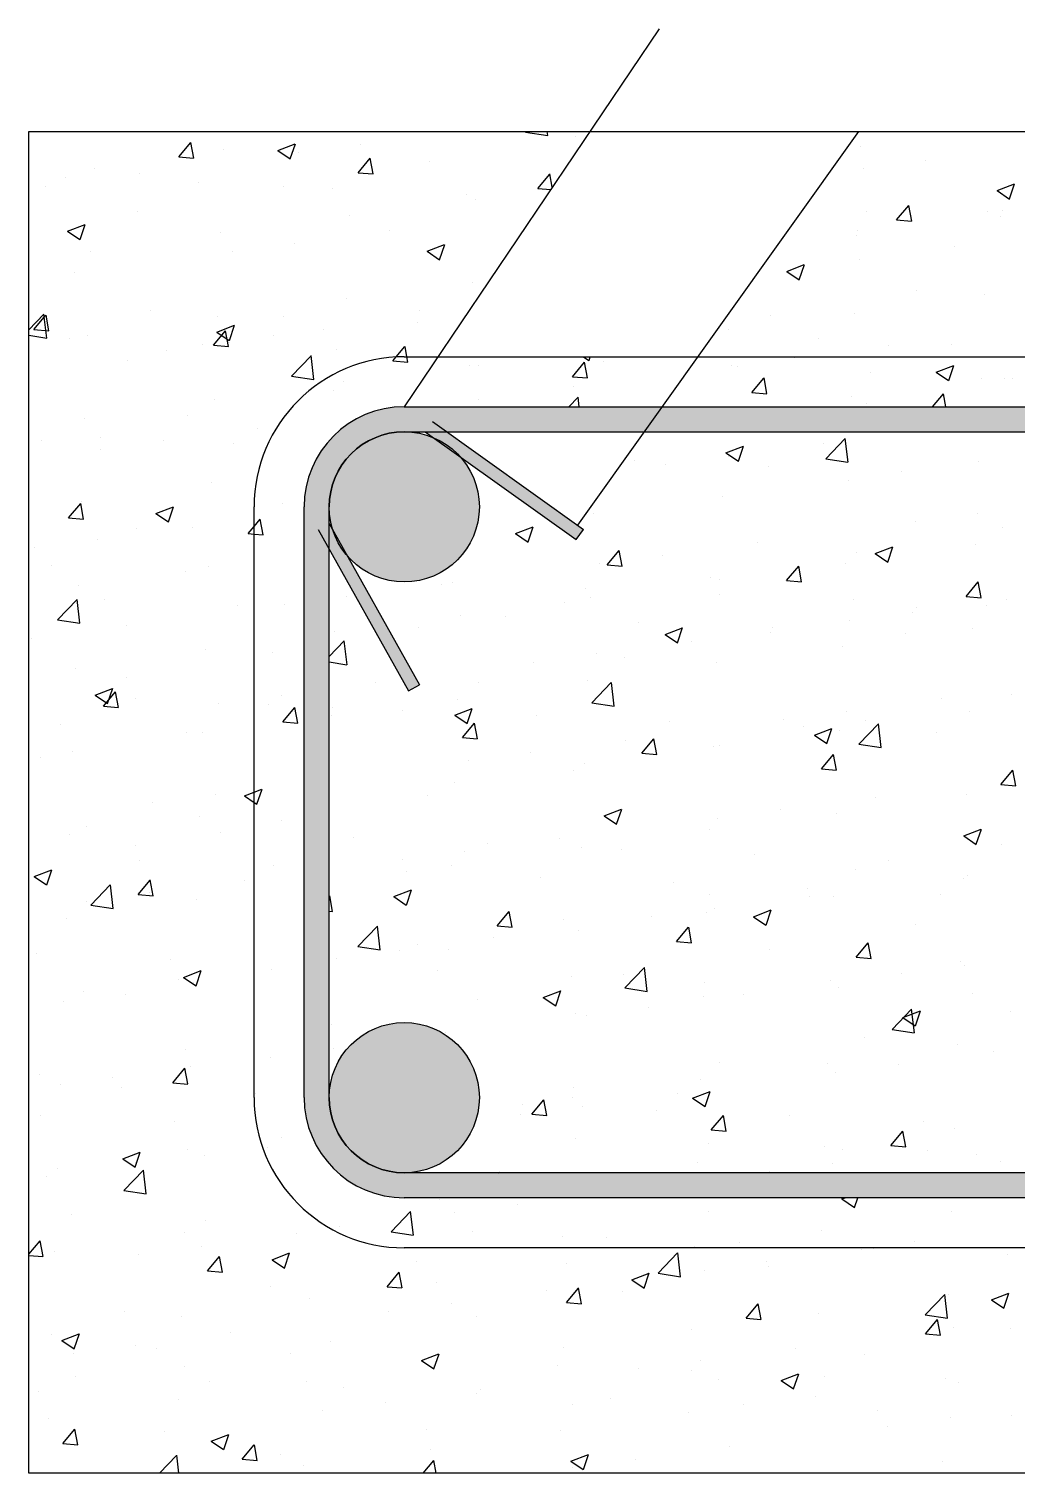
# Model space of a CAD drawing. Header units: metres. Extents: x 33037 to 86814, y -4407 to 25.
# Drawn here: x 86749.561 to 86750.392, y -4151.776 to -4150.561 of the extents above; entities that cross this region are included whole.
import ezdxf

# ---------------------------------------------------------------- set-up
doc = ezdxf.new("R2010")
doc.units = ezdxf.units.M
doc.header["$MEASUREMENT"] = 0

msp = doc.modelspace()

# ---------------------------------------------------------------- hatches: boundary and pattern name
at = {"linetype": 'Continuous'}
h = msp.add_hatch(color=256, dxfattribs=at)
h.paths.add_polyline_path([(86750.734, -4150.96302, 0.4142136), (86750.64973, -4150.87875), (86749.87672, -4150.87875, 0.4142136), (86749.79245, -4150.96302), (86749.79245, -4151.46025, 0.4142136), (86749.87672, -4151.54453), (86750.64973, -4151.54453, 0.4142136), (86750.734, -4151.46025)])
h.paths.add_polyline_path([(86749.87672, -4150.89982, 0.4142136), (86749.81352, -4150.96302), (86749.81352, -4151.46025, 0.4142136), (86749.87672, -4151.52346), (86750.64973, -4151.52346, 0.4142136), (86750.71293, -4151.46025), (86750.71293, -4150.96302, 0.4142136), (86750.64973, -4150.89982)], flags=16)
h.paths.add_polyline_path([(86750.71122, -4150.96302, -1), (86750.58481, -4150.96302, -1)], flags=0)
h.paths.add_polyline_path([(86749.81352, -4150.96302, -1), (86749.93993, -4150.96302, -1)], flags=0)
h.paths.add_polyline_path([(86750.71122, -4151.46025, -1), (86750.58481, -4151.46025, -1)], flags=0)
h.paths.add_polyline_path([(86749.93993, -4151.46025, -1), (86749.81352, -4151.46025, -1)], flags=0)
h = msp.add_hatch(color=256, dxfattribs=at)
h.paths.add_polyline_path([(86749.93993, -4150.96302, 0.1847878), (86749.92378, -4150.92083), (86749.90133, -4150.9048, 0.5368082), (86749.81352, -4150.96302, 0.0782378), (86749.81657, -4150.98245), (86749.82873, -4151.00415, 0.6963652)])
h.paths.add_polyline_path([(86750.71122, -4150.96302, 1), (86750.58481, -4150.96302, 1)])
h.paths.add_polyline_path([(86750.71122, -4151.46025, 1), (86750.58481, -4151.46025, 1)])
h.paths.add_polyline_path([(86749.93993, -4151.46025, 1), (86749.81352, -4151.46025, 0.4142136), (86749.87672, -4151.52346, 0.4142136)])
h = msp.add_hatch(color=256, dxfattribs=at)
h.paths.add_polyline_path([(86749.91248, -4150.89982), (86749.89434, -4150.89982), (86749.90133, -4150.9048, -0.1104588), (86749.92378, -4150.92083), (86750.02154, -4150.9906), (86750.02766, -4150.98203)])
h.paths.add_polyline_path([(86749.82873, -4151.00415, -0.0993621), (86749.81657, -4150.98245), (86749.81352, -4150.97698), (86749.81352, -4150.99855), (86749.88036, -4151.11794), (86749.88955, -4151.11279)])

# ---------------------------------------------------------------- linework, layer by layer
for p, q in [((86750.09126, -4150.56069), (86749.87672, -4150.87875)), ((86749.56069, -4150.64699), (86750.96576, -4150.64699)), ((86749.56069, -4151.77628), (86749.56069, -4150.64699)), ((86749.83313, -4150.64745), (86749.83313, -4150.64745)), ((86749.91983, -4150.64761), (86749.91983, -4150.64761)), ((86749.97872, -4150.64762), (86749.97932, -4150.64699)), ((86749.97872, -4150.64762), (86749.99746, -4150.65053)), ((86749.99752, -4150.65052), (86749.99711, -4150.64699)), ((86750.25919, -4150.64699), (86750.02263, -4150.97844)), ((86749.6868, -4150.6685), (86749.69696, -4150.6564)), ((86749.69945, -4150.66958), (86749.69702, -4150.65637)), ((86749.77022, -4150.66308), (86749.78498, -4150.65742)), ((86749.78076, -4150.67012), (86749.78504, -4150.65739)), ((86749.84004, -4150.65811), (86749.84004, -4150.65811)), ((86750.02073, -4150.65104), (86750.02073, -4150.65104)), ((86750.26102, -4150.65998), (86750.26102, -4150.65998)), ((86749.6868, -4150.6685), (86749.69939, -4150.6696)), ((86749.72496, -4150.66229), (86749.72496, -4150.66229)), ((86749.77022, -4150.66308), (86749.7807, -4150.67015)), ((86749.78729, -4150.66506), (86749.78729, -4150.66506)), ((86749.83792, -4150.68172), (86749.84808, -4150.66962)), ((86749.85057, -4150.6828), (86749.84814, -4150.66959)), ((86749.89786, -4150.67213), (86749.89786, -4150.67213)), ((86750.31581, -4150.67128), (86750.31581, -4150.67128)), ((86749.61553, -4150.67808), (86749.61553, -4150.67808)), ((86749.65423, -4150.68258), (86749.65423, -4150.68258)), ((86749.83792, -4150.68172), (86749.85051, -4150.68282)), ((86749.98904, -4150.69494), (86749.99919, -4150.68284)), ((86750.00132, -4150.69403), (86749.99925, -4150.68281)), ((86750.26307, -4150.67822), (86750.26307, -4150.67822)), ((86749.57444, -4150.69308), (86749.57444, -4150.69308)), ((86749.59131, -4150.68551), (86749.59131, -4150.68551)), ((86749.70378, -4150.69026), (86749.70378, -4150.69026)), ((86749.77499, -4150.69322), (86749.77499, -4150.69322)), ((86749.81625, -4150.69501), (86749.81625, -4150.69501)), ((86749.98904, -4150.69494), (86750.00005, -4150.69591)), ((86750.3758, -4150.69683), (86750.39055, -4150.69116)), ((86750.3758, -4150.69683), (86750.38628, -4150.7039)), ((86750.38634, -4150.70387), (86750.39061, -4150.69114)), ((86749.92872, -4150.69976), (86749.92872, -4150.69976)), ((86749.93699, -4150.7041), (86749.93699, -4150.7041)), ((86750.29127, -4150.72139), (86750.30143, -4150.70928)), ((86750.30393, -4150.72246), (86750.30149, -4150.70925)), ((86749.65212, -4150.71431), (86749.65212, -4150.71431)), ((86749.83057, -4150.71759), (86749.83057, -4150.71759)), ((86750.26613, -4150.71402), (86750.26613, -4150.71402)), ((86750.29127, -4150.72139), (86750.30387, -4150.72249)), ((86750.36788, -4150.71432), (86750.36788, -4150.71432)), ((86750.37861, -4150.71877), (86750.37861, -4150.71877)), ((86750.38064, -4150.71348), (86750.38064, -4150.71348)), ((86749.5932, -4150.73103), (86749.60795, -4150.72537)), ((86749.5932, -4150.73103), (86749.60368, -4150.7381)), ((86749.60374, -4150.73807), (86749.60801, -4150.72534)), ((86749.7224, -4150.73242), (86749.7224, -4150.73242)), ((86749.86441, -4150.73071), (86749.86441, -4150.73071)), ((86750.25845, -4150.73012), (86750.25845, -4150.73012)), ((86749.78461, -4150.74121), (86749.78461, -4150.74121)), ((86749.89599, -4150.74791), (86749.91074, -4150.74224)), ((86749.90653, -4150.75495), (86749.9108, -4150.74222)), ((86750.25777, -4150.73457), (86750.25777, -4150.73457)), ((86750.34018, -4150.74387), (86750.34018, -4150.74387)), ((86749.61297, -4150.74822), (86749.61297, -4150.74822)), ((86749.73187, -4150.74816), (86749.73187, -4150.74816)), ((86749.89599, -4150.74791), (86749.90647, -4150.75498)), ((86750.26038, -4150.75438), (86750.26038, -4150.75438)), ((86749.59881, -4150.76567), (86749.59881, -4150.76567)), ((86750.19877, -4150.76478), (86750.21352, -4150.75912)), ((86750.19877, -4150.76478), (86750.20925, -4150.77185)), ((86750.20764, -4150.76132), (86750.20764, -4150.76132)), ((86750.20931, -4150.77182), (86750.21359, -4150.75909)), ((86749.93443, -4150.77424), (86749.93443, -4150.77424)), ((86750.30826, -4150.78083), (86750.30826, -4150.78083)), ((86749.82801, -4150.78772), (86749.82801, -4150.78772)), ((86750.36532, -4150.78446), (86750.36532, -4150.78446)), ((86749.56069, -4150.81408), (86749.57335, -4150.80088)), ((86749.56492, -4150.81376), (86749.57507, -4150.80165)), ((86749.57574, -4150.82088), (86749.57341, -4150.80087)), ((86749.57757, -4150.81483), (86749.57513, -4150.80163)), ((86749.66275, -4150.79792), (86749.66275, -4150.79792)), ((86749.71983, -4150.80256), (86749.71983, -4150.80256)), ((86749.77522, -4150.80267), (86749.77522, -4150.80267)), ((86749.88916, -4150.79784), (86749.88916, -4150.79784)), ((86750.18539, -4150.80192), (86750.18539, -4150.80192)), ((86750.25589, -4150.80025), (86750.25589, -4150.80025)), ((86749.56069, -4150.81857), (86749.57568, -4150.82089)), ((86749.56492, -4150.81376), (86749.57751, -4150.81486)), ((86749.6104, -4150.81836), (86749.6104, -4150.81836)), ((86749.71603, -4150.82698), (86749.72619, -4150.81487)), ((86749.71896, -4150.81586), (86749.73371, -4150.8102)), ((86749.71896, -4150.81586), (86749.72944, -4150.82293)), ((86749.72869, -4150.82805), (86749.72625, -4150.81485)), ((86749.7295, -4150.8229), (86749.73377, -4150.81017)), ((86749.76629, -4150.81893), (86749.76629, -4150.81893)), ((86749.80898, -4150.81381), (86749.80898, -4150.81381)), ((86749.8877, -4150.80742), (86749.8877, -4150.80742)), ((86750.14947, -4150.81374), (86750.14947, -4150.81374)), ((86749.59471, -4150.82147), (86749.59471, -4150.82147)), ((86749.67644, -4150.83125), (86749.67644, -4150.83125)), ((86749.70718, -4150.82622), (86749.70718, -4150.82622)), ((86749.71603, -4150.82698), (86749.72863, -4150.82808)), ((86749.72919, -4150.82431), (86749.72919, -4150.82431)), ((86749.81965, -4150.83097), (86749.81965, -4150.83097)), ((86749.87002, -4150.83679), (86749.87731, -4150.8281)), ((86749.87895, -4150.83661), (86749.87737, -4150.82807)), ((86750.22511, -4150.82168), (86750.22511, -4150.82168)), ((86750.28475, -4150.82697), (86750.28475, -4150.82697)), ((86750.33758, -4150.82643), (86750.33758, -4150.82643)), ((86749.64342, -4150.84002), (86749.64342, -4150.84002)), ((86749.7818, -4150.85286), (86749.79821, -4150.83576)), ((86749.8006, -4150.85575), (86749.79827, -4150.83574)), ((86749.86715, -4150.8402), (86749.87002, -4150.83679)), ((86749.86715, -4150.8402), (86749.87975, -4150.8413)), ((86749.87672, -4150.83661), (86750.64973, -4150.83661)), ((86749.87981, -4150.84127), (86749.87895, -4150.83661)), ((86750.01827, -4150.85342), (86750.02843, -4150.84132)), ((86750.0275, -4150.83661), (86750.03223, -4150.8398)), ((86750.03092, -4150.8545), (86750.02849, -4150.84129)), ((86750.03229, -4150.83978), (86750.03335, -4150.83661)), ((86750.04459, -4150.84048), (86750.04459, -4150.84048)), ((86750.20496, -4150.83748), (86750.20496, -4150.83748)), ((86749.7818, -4150.85286), (86749.80053, -4150.85577)), ((86749.93187, -4150.84437), (86749.93187, -4150.84437)), ((86749.93964, -4150.8441), (86749.93964, -4150.8441)), ((86750.01827, -4150.85342), (86750.03086, -4150.85452)), ((86750.15221, -4150.84442), (86750.15221, -4150.84442)), ((86750.15706, -4150.84523), (86750.15706, -4150.84523)), ((86750.16939, -4150.86664), (86750.17955, -4150.85454)), ((86750.18204, -4150.86772), (86750.17961, -4150.85451)), ((86750.26953, -4150.84998), (86750.26953, -4150.84998)), ((86750.32453, -4150.84961), (86750.33929, -4150.84394)), ((86750.32453, -4150.84961), (86750.33501, -4150.85668)), ((86750.33507, -4150.85665), (86750.33935, -4150.84392)), ((86750.36276, -4150.85459), (86750.36276, -4150.85459)), ((86750.382, -4150.85473), (86750.382, -4150.85473)), ((86750.38872, -4150.85456), (86750.38872, -4150.85456)), ((86749.81677, -4150.86519), (86749.81677, -4150.86519)), ((86749.82545, -4150.85786), (86749.82545, -4150.85786)), ((86750.01915, -4150.86194), (86750.01915, -4150.86194)), ((86750.16939, -4150.86664), (86750.18198, -4150.86775)), ((86750.32144, -4150.87875), (86750.33067, -4150.86776)), ((86750.33276, -4150.87875), (86750.33073, -4150.86773)), ((86749.71727, -4150.8727), (86749.71727, -4150.8727)), ((86749.87672, -4150.87875), (86750.64973, -4150.87875)), ((86749.93936, -4150.87244), (86749.93936, -4150.87244)), ((86750.01527, -4150.87875), (86750.02306, -4150.87063)), ((86750.02407, -4150.87875), (86750.02312, -4150.87062)), ((86750.25333, -4150.87039), (86750.25333, -4150.87039)), ((86750.26585, -4150.87565), (86750.26585, -4150.87565)), ((86749.60784, -4150.88849), (86749.60784, -4150.88849)), ((86749.6939, -4150.88628), (86749.6939, -4150.88628)), ((86749.90046, -4150.89124), (86750.02766, -4150.98203)), ((86749.75355, -4150.8969), (86749.75355, -4150.8969)), ((86749.87672, -4150.89982), (86750.64973, -4150.89982)), ((86749.89434, -4150.89982), (86750.02154, -4150.9906)), ((86749.57103, -4150.90737), (86749.57103, -4150.90737)), ((86749.62084, -4150.90502), (86749.62084, -4150.90502)), ((86749.62102, -4150.91435), (86749.62102, -4150.91435)), ((86749.67376, -4150.90741), (86749.67376, -4150.90741)), ((86749.73331, -4150.90977), (86749.73331, -4150.90977)), ((86750.14751, -4150.91756), (86750.16226, -4150.9119)), ((86750.15805, -4150.9246), (86750.16232, -4150.91187)), ((86750.22933, -4150.91007), (86750.22933, -4150.91007)), ((86750.23151, -4150.9226), (86750.24792, -4150.9055)), ((86750.25031, -4150.9255), (86750.24798, -4150.90549)), ((86750.07072, -4150.92402), (86750.07072, -4150.92402)), ((86750.09679, -4150.92752), (86750.09679, -4150.92752)), ((86750.14751, -4150.91756), (86750.15799, -4150.92463)), ((86750.14953, -4150.92057), (86750.14953, -4150.92057)), ((86750.23151, -4150.9226), (86750.25024, -4150.92551)), ((86750.3602, -4150.92473), (86750.3602, -4150.92473)), ((86750.18319, -4150.92878), (86750.18319, -4150.92878)), ((86750.25077, -4150.94053), (86750.25077, -4150.94053)), ((86750.29566, -4150.93353), (86750.29566, -4150.93353)), ((86749.71471, -4150.94283), (86749.71471, -4150.94283)), ((86749.59415, -4150.97224), (86749.60431, -4150.96013)), ((86749.6068, -4150.97331), (86749.60437, -4150.9601)), ((86749.60528, -4150.95863), (86749.60528, -4150.95863)), ((86749.6677, -4150.96864), (86749.68245, -4150.96298)), ((86749.67824, -4150.97568), (86749.68251, -4150.96295)), ((86749.75031, -4151.46025), (86749.75031, -4150.96302)), ((86749.77437, -4150.96001), (86749.77437, -4150.96001)), ((86749.79245, -4151.46025), (86749.79245, -4150.96302)), ((86749.81352, -4151.46025), (86749.81352, -4150.96302)), ((86750.14435, -4150.95402), (86750.14435, -4150.95402)), ((86749.59415, -4150.97224), (86749.60674, -4150.97334)), ((86749.6677, -4150.96864), (86749.67818, -4150.97571)), ((86749.75031, -4150.97945), (86749.75542, -4150.97335)), ((86749.75792, -4150.98653), (86749.75548, -4150.97333)), ((86749.81352, -4150.97698), (86749.88955, -4151.11279)), ((86750.03617, -4150.96885), (86750.03617, -4150.96885)), ((86750.30696, -4150.97565), (86750.30696, -4150.97565)), ((86750.3597, -4150.9687), (86750.3597, -4150.9687)), ((86749.6515, -4150.9811), (86749.6515, -4150.9811)), ((86749.69813, -4150.98), (86749.69813, -4150.98)), ((86749.74527, -4150.98546), (86749.75031, -4150.97945)), ((86749.74527, -4150.98546), (86749.75031, -4150.9859)), ((86749.75031, -4150.9859), (86749.75786, -4150.98656)), ((86749.80432, -4150.98213), (86749.88036, -4151.11794)), ((86749.97048, -4150.98551), (86749.98524, -4150.97985)), ((86749.97048, -4150.98551), (86749.98096, -4150.99258)), ((86749.98102, -4150.99256), (86749.9853, -4150.97982)), ((86750.02154, -4150.9906), (86750.02766, -4150.98203)), ((86750.38002, -4150.98027), (86750.38002, -4150.98027)), ((86749.56559, -4150.99745), (86749.56559, -4150.99745)), ((86749.61833, -4150.99051), (86749.61833, -4150.99051)), ((86750.0475, -4151.0119), (86750.05766, -4150.9998)), ((86750.06016, -4151.01297), (86750.05772, -4150.99977)), ((86750.1739, -4150.99317), (86750.1739, -4150.99317)), ((86750.25715, -4151.00136), (86750.25715, -4151.00136)), ((86750.27327, -4151.00239), (86750.28802, -4150.99673)), ((86750.28381, -4151.00943), (86750.28808, -4150.9967)), ((86750.35763, -4150.99487), (86750.35763, -4150.99487)), ((86749.57981, -4151.01268), (86749.57981, -4151.01268)), ((86749.71215, -4151.01297), (86749.71215, -4151.01297)), ((86750.04136, -4151.01062), (86750.04136, -4151.01062)), ((86750.0475, -4151.0119), (86750.0601, -4151.013)), ((86750.09411, -4151.00367), (86750.09411, -4151.00367)), ((86750.19862, -4151.02512), (86750.20878, -4151.01302)), ((86750.21128, -4151.0262), (86750.20884, -4151.01299)), ((86750.24821, -4151.01066), (86750.24821, -4151.01066)), ((86750.27327, -4151.00239), (86750.28375, -4151.00946)), ((86749.69228, -4151.01743), (86749.69228, -4151.01743)), ((86750.13428, -4151.02245), (86750.13428, -4151.02245)), ((86750.14179, -4151.02415), (86750.14179, -4151.02415)), ((86750.19862, -4151.02512), (86750.21122, -4151.02622)), ((86749.60272, -4151.02877), (86749.60272, -4151.02877)), ((86749.9083, -4151.02813), (86749.9083, -4151.02813)), ((86749.91722, -4151.02693), (86749.91722, -4151.02693)), ((86750.02969, -4151.03168), (86750.02969, -4151.03168)), ((86750.14216, -4151.03644), (86750.14216, -4151.03644)), ((86750.34974, -4151.03834), (86750.3599, -4151.02624)), ((86750.36239, -4151.03942), (86750.35996, -4151.02621)), ((86749.58487, -4151.05809), (86749.60128, -4151.04099)), ((86749.60367, -4151.06099), (86749.60134, -4151.04098)), ((86749.62423, -4151.04098), (86749.62423, -4151.04098)), ((86749.7367, -4151.04573), (86749.7367, -4151.04573)), ((86749.77576, -4151.04558), (86749.77576, -4151.04558)), ((86749.82851, -4151.03864), (86749.82851, -4151.03864)), ((86750.01141, -4151.04354), (86750.01141, -4151.04354)), ((86750.03361, -4151.03899), (86750.03361, -4151.03899)), ((86750.25463, -4151.04119), (86750.25463, -4151.04119)), ((86750.30763, -4151.04762), (86750.30763, -4151.04762)), ((86750.34974, -4151.03834), (86750.36233, -4151.03944)), ((86750.3671, -4151.04594), (86750.3671, -4151.04594)), ((86750.38407, -4151.0413), (86750.38407, -4151.0413)), ((86749.58487, -4151.05809), (86749.60361, -4151.061)), ((86749.92418, -4151.05478), (86749.92418, -4151.05478)), ((86749.96164, -4151.05523), (86749.96164, -4151.05523)), ((86750.07411, -4151.05999), (86750.07411, -4151.05999)), ((86750.25154, -4151.05875), (86750.25154, -4151.05875)), ((86750.30428, -4151.0518), (86750.30428, -4151.0518)), ((86749.56291, -4151.0736), (86749.56291, -4151.0736)), ((86749.6427, -4151.0631), (86749.6427, -4151.0631)), ((86749.81776, -4151.06827), (86749.81776, -4151.06827)), ((86749.88854, -4151.06463), (86749.88854, -4151.06463)), ((86750.09625, -4151.07034), (86750.111, -4151.06468)), ((86750.09625, -4151.07034), (86750.10673, -4151.07741)), ((86750.10679, -4151.07738), (86750.11106, -4151.06465)), ((86750.18476, -4151.06871), (86750.18476, -4151.06871)), ((86750.18658, -4151.06474), (86750.18658, -4151.06474)), ((86750.29905, -4151.06949), (86750.29905, -4151.06949)), ((86750.35507, -4151.06501), (86750.35507, -4151.06501)), ((86749.70959, -4151.08311), (86749.70959, -4151.08311)), ((86749.76567, -4151.08572), (86749.76567, -4151.08572)), ((86749.81352, -4151.08902), (86749.82614, -4151.07586)), ((86749.82853, -4151.09586), (86749.8262, -4151.07585)), ((86750.11847, -4151.07626), (86750.11847, -4151.07626)), ((86750.24564, -4151.0808), (86750.24564, -4151.0808)), ((86749.81352, -4151.09356), (86749.82847, -4151.09587)), ((86749.98594, -4151.09371), (86749.98594, -4151.09371)), ((86750.03868, -4151.08677), (86750.03868, -4151.08677)), ((86750.06189, -4151.0898), (86750.06189, -4151.0898)), ((86750.13922, -4151.09429), (86750.13922, -4151.09429)), ((86749.60016, -4151.0989), (86749.60016, -4151.0989)), ((86749.6428, -4151.10682), (86749.6428, -4151.10682)), ((86749.93902, -4151.11089), (86749.93902, -4151.11089)), ((86750.03105, -4151.10912), (86750.03105, -4151.10912)), ((86750.03458, -4151.12784), (86750.05099, -4151.11074)), ((86750.05338, -4151.13073), (86750.05106, -4151.11072)), ((86749.61643, -4151.12142), (86749.63119, -4151.11576)), ((86749.61643, -4151.12142), (86749.62691, -4151.12849)), ((86749.62338, -4151.13072), (86749.63354, -4151.11861)), ((86749.62697, -4151.12846), (86749.63125, -4151.11573)), ((86749.63603, -4151.13179), (86749.6336, -4151.11858)), ((86749.77308, -4151.12174), (86749.77308, -4151.12174)), ((86749.85288, -4151.11123), (86749.85288, -4151.11123)), ((86749.88036, -4151.11794), (86749.88955, -4151.11279)), ((86750.3881, -4151.12135), (86750.3881, -4151.12135)), ((86749.62338, -4151.13072), (86749.63598, -4151.13182)), ((86749.65036, -4151.12452), (86749.65036, -4151.12452)), ((86749.72034, -4151.12868), (86749.72034, -4151.12868)), ((86749.76283, -4151.12928), (86749.76283, -4151.12928)), ((86749.7745, -4151.14394), (86749.78466, -4151.13183)), ((86749.78715, -4151.14501), (86749.78472, -4151.1318)), ((86749.81615, -4151.13198), (86749.81615, -4151.13198)), ((86749.8753, -4151.13403), (86749.8753, -4151.13403)), ((86749.91922, -4151.1383), (86749.93397, -4151.13263)), ((86749.92162, -4151.12492), (86749.92162, -4151.12492)), ((86749.92976, -4151.14534), (86749.93403, -4151.13261)), ((86750.03458, -4151.12784), (86750.05332, -4151.13075)), ((86750.24885, -4151.1349), (86750.24885, -4151.1349)), ((86750.32865, -4151.1244), (86750.32865, -4151.1244)), ((86750.35251, -4151.13514), (86750.35251, -4151.13514)), ((86749.58728, -4151.1462), (86749.58728, -4151.1462)), ((86749.7745, -4151.14394), (86749.78709, -4151.14504)), ((86749.8152, -4151.13841), (86749.8152, -4151.13841)), ((86749.91922, -4151.1383), (86749.9297, -4151.14536)), ((86749.92562, -4151.15716), (86749.93578, -4151.14505)), ((86749.93827, -4151.15823), (86749.93584, -4151.14503)), ((86749.98777, -4151.13878), (86749.98777, -4151.13878)), ((86750.10024, -4151.14353), (86750.10024, -4151.14353)), ((86750.19611, -4151.14184), (86750.19611, -4151.14184)), ((86750.25944, -4151.16271), (86750.27585, -4151.14561)), ((86750.26523, -4151.14244), (86750.26523, -4151.14244)), ((86750.27824, -4151.16561), (86750.27591, -4151.1456)), ((86749.69328, -4151.15308), (86749.69328, -4151.15308)), ((86749.70702, -4151.15324), (86749.70702, -4151.15324)), ((86749.92562, -4151.15716), (86749.93821, -4151.15826)), ((86750.06305, -4151.15936), (86750.06305, -4151.15936)), ((86750.07674, -4151.17038), (86750.08689, -4151.15827)), ((86750.08939, -4151.17145), (86750.08695, -4151.15825)), ((86750.21271, -4151.14828), (86750.21271, -4151.14828)), ((86750.22201, -4151.15517), (86750.23676, -4151.14951)), ((86750.22201, -4151.15517), (86750.23249, -4151.16224)), ((86750.23255, -4151.16221), (86750.23682, -4151.14948)), ((86750.24308, -4151.15094), (86750.24308, -4151.15094)), ((86750.32518, -4151.15304), (86750.32518, -4151.15304)), ((86749.59759, -4151.16904), (86749.59759, -4151.16904)), ((86749.98325, -4151.16987), (86749.98325, -4151.16987)), ((86750.07674, -4151.17038), (86750.08933, -4151.17148)), ((86750.13666, -4151.16443), (86750.13666, -4151.16443)), ((86750.14236, -4151.16353), (86750.14236, -4151.16353)), ((86750.22786, -4151.1836), (86750.23801, -4151.1715)), ((86750.24051, -4151.18467), (86750.23807, -4151.17147)), ((86750.25944, -4151.16271), (86750.27818, -4151.16562)), ((86749.57041, -4151.17417), (86749.57041, -4151.17417)), ((86749.93051, -4151.17681), (86749.93051, -4151.17681)), ((86750.02849, -4151.17926), (86750.02849, -4151.17926)), ((86750.22786, -4151.1836), (86750.24045, -4151.1847)), ((86749.91906, -4151.19506), (86749.91906, -4151.19506)), ((86750.01949, -4151.18463), (86750.01949, -4151.18463)), ((86750.37897, -4151.19682), (86750.38913, -4151.18472)), ((86750.39163, -4151.1979), (86750.38919, -4151.18469)), ((86749.71766, -4151.20483), (86749.71766, -4151.20483)), ((86749.74219, -4151.20625), (86749.75031, -4151.20313)), ((86749.74219, -4151.20625), (86749.75031, -4151.21172)), ((86749.75031, -4151.20313), (86749.75695, -4151.20059)), ((86749.75273, -4151.21329), (86749.75701, -4151.20056)), ((86749.89662, -4151.20572), (86749.89662, -4151.20572)), ((86750.27322, -4151.20749), (86750.27322, -4151.20749)), ((86750.34995, -4151.20528), (86750.34995, -4151.20528)), ((86750.37897, -4151.19682), (86750.39157, -4151.19792)), ((86749.66491, -4151.21178), (86749.66491, -4151.21178)), ((86749.75031, -4151.21172), (86749.75267, -4151.21332)), ((86750.04498, -4151.22312), (86750.05973, -4151.21746)), ((86750.05552, -4151.23016), (86750.05979, -4151.21743)), ((86750.19343, -4151.218), (86750.19343, -4151.218)), ((86749.60933, -4151.23218), (86749.60933, -4151.23218)), ((86749.70446, -4151.22338), (86749.70446, -4151.22338)), ((86749.77375, -4151.22681), (86749.77375, -4151.22681)), ((86750.04498, -4151.22312), (86750.05546, -4151.23019)), ((86750.14068, -4151.22494), (86750.14068, -4151.22494)), ((86750.24052, -4151.22108), (86750.24052, -4151.22108)), ((86749.59503, -4151.23918), (86749.59503, -4151.23918)), ((86749.7218, -4151.23694), (86749.7218, -4151.23694)), ((86749.83428, -4151.24169), (86749.83428, -4151.24169)), ((86750.00762, -4151.24246), (86750.00762, -4151.24246)), ((86750.1341, -4151.23456), (86750.1341, -4151.23456)), ((86750.34777, -4151.24), (86750.36252, -4151.23433)), ((86750.34777, -4151.24), (86750.35825, -4151.24707)), ((86750.35831, -4151.24704), (86750.36258, -4151.23431)), ((86749.65087, -4151.2479), (86749.65087, -4151.2479)), ((86749.92783, -4151.25297), (86749.92783, -4151.25297)), ((86749.94675, -4151.24644), (86749.94675, -4151.24644)), ((86750.02592, -4151.2494), (86750.02592, -4151.2494)), ((86750.05922, -4151.25119), (86750.05922, -4151.25119)), ((86750.17169, -4151.25594), (86750.17169, -4151.25594)), ((86750.3794, -4151.24706), (86750.3794, -4151.24706)), ((86749.56517, -4151.2742), (86749.57992, -4151.26854)), ((86749.57571, -4151.28124), (86749.57998, -4151.26851)), ((86749.65376, -4151.26049), (86749.65376, -4151.26049)), ((86749.76623, -4151.26524), (86749.76623, -4151.26524)), ((86749.87508, -4151.25991), (86749.87508, -4151.25991)), ((86749.9165, -4151.2652), (86749.9165, -4151.2652)), ((86750.25653, -4151.26815), (86750.25653, -4151.26815)), ((86750.28416, -4151.2607), (86750.28416, -4151.2607)), ((86749.56517, -4151.2742), (86749.57565, -4151.28127)), ((86749.61281, -4151.2982), (86749.62922, -4151.2811)), ((86749.6316, -4151.3011), (86749.62928, -4151.28109)), ((86749.65262, -4151.28919), (86749.66277, -4151.27709)), ((86749.66527, -4151.29027), (86749.66283, -4151.27706)), ((86749.74202, -4151.27743), (86749.74202, -4151.27743)), ((86749.8787, -4151.26999), (86749.8787, -4151.26999)), ((86749.99117, -4151.27474), (86749.99117, -4151.27474)), ((86750.10364, -4151.27949), (86750.10364, -4151.27949)), ((86750.34739, -4151.27542), (86750.34739, -4151.27542)), ((86750.35086, -4151.27307), (86750.35086, -4151.27307)), ((86749.65262, -4151.28919), (86749.66521, -4151.2903)), ((86749.66223, -4151.28793), (86749.66223, -4151.28793)), ((86749.81352, -4151.29076), (86749.81389, -4151.29031)), ((86749.81639, -4151.30349), (86749.81395, -4151.29028)), ((86749.86796, -4151.29108), (86749.88271, -4151.28541)), ((86749.86796, -4151.29108), (86749.87844, -4151.29815)), ((86749.8785, -4151.29812), (86749.88277, -4151.28539)), ((86750.13366, -4151.28924), (86750.13366, -4151.28924)), ((86750.21611, -4151.28425), (86750.21611, -4151.28425)), ((86750.2178, -4151.29059), (86750.2178, -4151.29059)), ((86750.23796, -4151.29121), (86750.23796, -4151.29121)), ((86750.32858, -4151.289), (86750.32858, -4151.289)), ((86749.60949, -4151.29488), (86749.60949, -4151.29488)), ((86749.61281, -4151.2982), (86749.63154, -4151.30111)), ((86749.7019, -4151.29352), (86749.7019, -4151.29352)), ((86749.81352, -4151.30327), (86749.81633, -4151.30352)), ((86749.95485, -4151.31564), (86749.96501, -4151.30353)), ((86749.96751, -4151.31671), (86749.96507, -4151.3035)), ((86750.13154, -4151.3047), (86750.13154, -4151.3047)), ((86750.138, -4151.3011), (86750.138, -4151.3011)), ((86750.17074, -4151.30795), (86750.1855, -4151.30229)), ((86750.18128, -4151.31499), (86750.18555, -4151.30226)), ((86749.59247, -4151.30931), (86749.59247, -4151.30931)), ((86749.83766, -4151.33308), (86749.85407, -4151.31597)), ((86749.85646, -4151.33597), (86749.85413, -4151.31596)), ((86749.95485, -4151.31564), (86749.96745, -4151.31674)), ((86750.01079, -4151.31034), (86750.01079, -4151.31034)), ((86750.08526, -4151.30804), (86750.08526, -4151.30804)), ((86750.10597, -4151.32886), (86750.11613, -4151.31675)), ((86750.11862, -4151.32993), (86750.11619, -4151.31672)), ((86750.17074, -4151.30795), (86750.18122, -4151.31502)), ((86750.30701, -4151.31441), (86750.30701, -4151.31441)), ((86749.9522, -4151.32556), (86749.9522, -4151.32556)), ((86750.02336, -4151.31954), (86750.02336, -4151.31954)), ((86750.10597, -4151.32886), (86750.11856, -4151.32996)), ((86749.56742, -4151.33928), (86749.56742, -4151.33928)), ((86749.83766, -4151.33308), (86749.8564, -4151.33598)), ((86749.8724, -4151.33606), (86749.8724, -4151.33606)), ((86749.88792, -4151.33143), (86749.88792, -4151.33143)), ((86749.91393, -4151.33533), (86749.91393, -4151.33533)), ((86750.18414, -4151.3355), (86750.18414, -4151.3355)), ((86750.25709, -4151.34208), (86750.26725, -4151.32997)), ((86750.26974, -4151.34315), (86750.26731, -4151.32995)), ((86749.67989, -4151.34403), (86749.67989, -4151.34403)), ((86749.69093, -4151.35903), (86749.70568, -4151.35337)), ((86749.70147, -4151.36607), (86749.70574, -4151.35334)), ((86749.76505, -4151.35252), (86749.76505, -4151.35252)), ((86749.79236, -4151.34878), (86749.79236, -4151.34878)), ((86749.81966, -4151.34301), (86749.81966, -4151.34301)), ((86749.90483, -4151.35354), (86749.90483, -4151.35354)), ((86750.06252, -4151.36795), (86750.07893, -4151.35085)), ((86750.08132, -4151.37084), (86750.07899, -4151.35083)), ((86750.25709, -4151.34208), (86750.26968, -4151.34318)), ((86750.34482, -4151.34555), (86750.34482, -4151.34555)), ((86750.34817, -4151.34923), (86750.34817, -4151.34923)), ((86749.6866, -4151.36053), (86749.6866, -4151.36053)), ((86749.69093, -4151.35903), (86749.70141, -4151.3661)), ((86749.69934, -4151.36365), (86749.69934, -4151.36365)), ((86750.0173, -4151.35829), (86750.0173, -4151.35829)), ((86750.06127, -4151.3566), (86750.06127, -4151.3566)), ((86750.12977, -4151.36304), (86750.12977, -4151.36304)), ((86750.2354, -4151.36135), (86750.2354, -4151.36135)), ((86750.29543, -4151.35617), (86750.29543, -4151.35617)), ((86749.6068, -4151.37103), (86749.6068, -4151.37103)), ((86749.64218, -4151.37361), (86749.64218, -4151.37361)), ((86749.9384, -4151.37769), (86749.9384, -4151.37769)), ((86749.99372, -4151.3759), (86750.00847, -4151.37024)), ((86749.99372, -4151.3759), (86750.0042, -4151.38297)), ((86750.00426, -4151.38295), (86750.00853, -4151.37021)), ((86750.06252, -4151.36795), (86750.08126, -4151.37086)), ((86750.12898, -4151.37484), (86750.12898, -4151.37484)), ((86750.16237, -4151.37369), (86750.16237, -4151.37369)), ((86750.24224, -4151.36779), (86750.24224, -4151.36779)), ((86750.35471, -4151.37254), (86750.35471, -4151.37254)), ((86749.58991, -4151.37945), (86749.58991, -4151.37945)), ((86750.0208, -4151.38967), (86750.0208, -4151.38967)), ((86750.08258, -4151.38419), (86750.08258, -4151.38419)), ((86750.28737, -4151.40282), (86750.30378, -4151.38572)), ((86750.2965, -4151.39278), (86750.31126, -4151.38711)), ((86750.30617, -4151.40572), (86750.30384, -4151.38571)), ((86750.30704, -4151.39982), (86750.31132, -4151.38709)), ((86750.38748, -4151.38815), (86750.38748, -4151.38815)), ((86749.81553, -4151.39878), (86749.81553, -4151.39878)), ((86750.02983, -4151.39114), (86750.02983, -4151.39114)), ((86750.2965, -4151.39278), (86750.30698, -4151.39985)), ((86749.91137, -4151.40547), (86749.91137, -4151.40547)), ((86750.26461, -4151.40924), (86750.26461, -4151.40924)), ((86750.28737, -4151.40282), (86750.30611, -4151.40573)), ((86749.69266, -4151.41987), (86749.69266, -4151.41987)), ((86749.76423, -4151.42611), (86749.76423, -4151.42611)), ((86749.81698, -4151.41916), (86749.81698, -4151.41916)), ((86750.34226, -4151.41569), (86750.34226, -4151.41569)), ((86750.37254, -4151.42182), (86750.37254, -4151.42182)), ((86749.68185, -4151.44767), (86749.69201, -4151.43557)), ((86749.6945, -4151.44875), (86749.69207, -4151.43554)), ((86749.69678, -4151.43379), (86749.69678, -4151.43379)), ((86750.14174, -4151.43033), (86750.14174, -4151.43033)), ((86750.23283, -4151.43149), (86750.23283, -4151.43149)), ((86750.29275, -4151.43233), (86750.29275, -4151.43233)), ((86749.56979, -4151.44096), (86749.56979, -4151.44096)), ((86749.58735, -4151.44959), (86749.58735, -4151.44959)), ((86749.63117, -4151.44362), (86749.63117, -4151.44362)), ((86749.68185, -4151.44767), (86749.69444, -4151.44877)), ((86750.12641, -4151.44497), (86750.12641, -4151.44497)), ((86750.24001, -4151.43927), (86750.24001, -4151.43927)), ((86749.63886, -4151.45169), (86749.63886, -4151.45169)), ((86749.75133, -4151.45644), (86749.75133, -4151.45644)), ((86749.98409, -4151.47411), (86749.99424, -4151.46201)), ((86749.99674, -4151.47519), (86749.9943, -4151.46198)), ((86750.01824, -4151.45981), (86750.01824, -4151.45981)), ((86750.01887, -4151.45142), (86750.01887, -4151.45142)), ((86750.10694, -4151.45679), (86750.10694, -4151.45679)), ((86750.11948, -4151.46073), (86750.13423, -4151.45507)), ((86750.11948, -4151.46073), (86750.12996, -4151.4678)), ((86750.13002, -4151.46777), (86750.13429, -4151.45504)), ((86749.57081, -4151.47524), (86749.57081, -4151.47524)), ((86749.97441, -4151.47424), (86749.97441, -4151.47424)), ((86749.97627, -4151.46595), (86749.97627, -4151.46595)), ((86749.98409, -4151.47411), (86749.99668, -4151.47522)), ((86750.02715, -4151.46729), (86750.02715, -4151.46729)), ((86750.08874, -4151.4707), (86750.08874, -4151.4707)), ((86750.1352, -4151.48734), (86750.14536, -4151.47523)), ((86750.14786, -4151.48841), (86750.14542, -4151.4752)), ((86750.20121, -4151.47545), (86750.20121, -4151.47545)), ((86749.68328, -4151.47999), (86749.68328, -4151.47999)), ((86749.79575, -4151.48475), (86749.79575, -4151.48475)), ((86750.1352, -4151.48734), (86750.1478, -4151.48844)), ((86750.31368, -4151.4802), (86750.31368, -4151.4802)), ((86750.3397, -4151.48583), (86750.3397, -4151.48583)), ((86749.77312, -4151.4936), (86749.77312, -4151.4936)), ((86750.02069, -4151.49425), (86750.02069, -4151.49425)), ((86750.13316, -4151.499), (86750.13316, -4151.499)), ((86750.28632, -4151.50056), (86750.29648, -4151.48845)), ((86750.29898, -4151.50163), (86750.29654, -4151.48842)), ((86749.63967, -4151.51181), (86749.65442, -4151.50615)), ((86749.63967, -4151.51181), (86749.65015, -4151.51888)), ((86749.65021, -4151.51885), (86749.65448, -4151.50612)), ((86749.69421, -4151.50393), (86749.69421, -4151.50393)), ((86749.70881, -4151.5092), (86749.70881, -4151.5092)), ((86749.76155, -4151.50226), (86749.76155, -4151.50226)), ((86750.23027, -4151.50162), (86750.23027, -4151.50162)), ((86750.24563, -4151.50375), (86750.24563, -4151.50375)), ((86750.28632, -4151.50056), (86750.29892, -4151.50166)), ((86750.31712, -4151.50492), (86750.31712, -4151.50492)), ((86750.3581, -4151.50851), (86750.3581, -4151.50851)), ((86749.58478, -4151.51973), (86749.58478, -4151.51973)), ((86749.64074, -4151.53831), (86749.65715, -4151.52121)), ((86749.65025, -4151.51469), (86749.65025, -4151.51469)), ((86749.65954, -4151.54121), (86749.65721, -4151.5212)), ((86750.64973, -4151.52346), (86749.87672, -4151.52346)), ((86749.95607, -4151.52346), (86749.95721, -4151.52302)), ((86749.95711, -4151.52346), (86749.95727, -4151.52299)), ((86750.12385, -4151.51511), (86750.12385, -4151.51511)), ((86750.18458, -4151.52237), (86750.18458, -4151.52237)), ((86750.23732, -4151.51542), (86750.23732, -4151.51542)), ((86750.37878, -4151.51386), (86750.37878, -4151.51386)), ((86749.57575, -4151.52672), (86749.57575, -4151.52672)), ((86749.64074, -4151.53831), (86749.65948, -4151.54122)), ((86750.64973, -4151.54453), (86749.87672, -4151.54453)), ((86749.90625, -4151.54574), (86749.90625, -4151.54574)), ((86750.24524, -4151.54556), (86750.24793, -4151.54453)), ((86750.24524, -4151.54556), (86750.25572, -4151.55263)), ((86750.25578, -4151.5526), (86750.25849, -4151.54453)), ((86749.59694, -4151.55879), (86749.59694, -4151.55879)), ((86749.79983, -4151.55923), (86749.79983, -4151.55923)), ((86749.86559, -4151.57319), (86749.882, -4151.55608)), ((86749.88439, -4151.57608), (86749.88207, -4151.55607)), ((86749.91898, -4151.55733), (86749.91898, -4151.55733)), ((86749.97172, -4151.55039), (86749.97172, -4151.55039)), ((86750.13304, -4151.55604), (86750.13304, -4151.55604)), ((86750.33714, -4151.55596), (86750.33714, -4151.55596)), ((86749.70941, -4151.56354), (86749.70941, -4151.56354)), ((86749.82188, -4151.56829), (86749.82188, -4151.56829)), ((86750.22771, -4151.57176), (86750.22771, -4151.57176)), ((86749.56069, -4151.59206), (86749.57012, -4151.58082)), ((86749.57262, -4151.594), (86749.57018, -4151.5808)), ((86749.69165, -4151.57407), (86749.69165, -4151.57407)), ((86749.78592, -4151.57485), (86749.78592, -4151.57485)), ((86749.86559, -4151.57319), (86749.88433, -4151.57609)), ((86749.93435, -4151.57304), (86749.93435, -4151.57304)), ((86750.01017, -4151.57713), (86750.01017, -4151.57713)), ((86750.04682, -4151.5778), (86750.04682, -4151.5778)), ((86750.15929, -4151.58255), (86750.15929, -4151.58255)), ((86750.30639, -4151.58121), (86750.30639, -4151.58121)), ((86749.56069, -4151.59299), (86749.57256, -4151.59403)), ((86749.58222, -4151.58986), (86749.58222, -4151.58986)), ((86749.65338, -4151.5923), (86749.65338, -4151.5923)), ((86749.70613, -4151.58536), (86749.70613, -4151.58536)), ((86749.71108, -4151.60615), (86749.72124, -4151.59405)), ((86749.72373, -4151.60722), (86749.7213, -4151.59402)), ((86749.76543, -4151.59664), (86749.78018, -4151.59098)), ((86749.76543, -4151.59664), (86749.77591, -4151.60371)), ((86749.77597, -4151.60368), (86749.78024, -4151.59095)), ((86750.64973, -4151.58666), (86749.87672, -4151.58666)), ((86750.09045, -4151.60806), (86750.10686, -4151.59096)), ((86750.10925, -4151.61095), (86750.10692, -4151.59094)), ((86750.12129, -4151.58525), (86750.12129, -4151.58525)), ((86750.26169, -4151.58802), (86750.26169, -4151.58802)), ((86750.27176, -4151.5873), (86750.27176, -4151.5873)), ((86750.38424, -4151.59205), (86750.38424, -4151.59205)), ((86749.71108, -4151.60615), (86749.72368, -4151.60725)), ((86749.8622, -4151.61937), (86749.87236, -4151.60727)), ((86749.87485, -4151.62045), (86749.87242, -4151.60724)), ((86749.8873, -4151.59822), (86749.8873, -4151.59822)), ((86750.01311, -4151.60008), (86750.01311, -4151.60008)), ((86750.06822, -4151.61351), (86750.08297, -4151.60785)), ((86750.07876, -4151.62055), (86750.08303, -4151.60782)), ((86750.09045, -4151.60806), (86750.10919, -4151.61096)), ((86750.12915, -4151.60547), (86750.12915, -4151.60547)), ((86750.1819, -4151.59852), (86750.1819, -4151.59852)), ((86750.18352, -4151.6023), (86750.18352, -4151.6023)), ((86749.76442, -4151.61931), (86749.76442, -4151.61931)), ((86749.8622, -4151.61937), (86749.87479, -4151.62047)), ((86749.90369, -4151.61588), (86749.90369, -4151.61588)), ((86750.01332, -4151.63259), (86750.02348, -4151.62049)), ((86750.02597, -4151.63367), (86750.02354, -4151.62046)), ((86750.06822, -4151.61351), (86750.0787, -4151.62058)), ((86749.79727, -4151.62937), (86749.79727, -4151.62937)), ((86749.9163, -4151.63349), (86749.9163, -4151.63349)), ((86749.99609, -4151.62298), (86749.99609, -4151.62298)), ((86750.01332, -4151.63259), (86750.02591, -4151.63369)), ((86750.06065, -4151.62339), (86750.06065, -4151.62339)), ((86750.31531, -4151.64293), (86750.33172, -4151.62583)), ((86750.3341, -4151.64582), (86750.33178, -4151.62582)), ((86750.33458, -4151.6261), (86750.33458, -4151.6261)), ((86750.371, -4151.63039), (86750.38575, -4151.62472)), ((86750.371, -4151.63039), (86750.38148, -4151.63745)), ((86750.38154, -4151.63743), (86750.38581, -4151.6247)), ((86749.64155, -4151.6404), (86749.64155, -4151.6404)), ((86749.68909, -4151.6442), (86749.68909, -4151.6442)), ((86749.86355, -4151.64043), (86749.86355, -4151.64043)), ((86749.93778, -4151.64448), (86749.93778, -4151.64448)), ((86750.16444, -4151.64581), (86750.17459, -4151.63371)), ((86750.17709, -4151.64689), (86750.17465, -4151.63368)), ((86750.22515, -4151.6419), (86750.22515, -4151.6419)), ((86750.31531, -4151.64293), (86750.33404, -4151.64584)), ((86750.11873, -4151.65539), (86750.11873, -4151.65539)), ((86750.16444, -4151.64581), (86750.17703, -4151.64692)), ((86750.31556, -4151.65904), (86750.32571, -4151.64693)), ((86750.32821, -4151.66011), (86750.32577, -4151.6469)), ((86750.33933, -4151.6536), (86750.33933, -4151.6536)), ((86750.38686, -4151.65494), (86750.38686, -4151.65494)), ((86749.57966, -4151.66), (86749.57966, -4151.66)), ((86749.5884, -4151.66459), (86749.60316, -4151.65893)), ((86749.5884, -4151.66459), (86749.59888, -4151.67166)), ((86749.59894, -4151.67163), (86749.60321, -4151.6589)), ((86749.6507, -4151.66846), (86749.6507, -4151.66846)), ((86749.73049, -4151.65795), (86749.73049, -4151.65795)), ((86749.81491, -4151.66557), (86749.81491, -4151.66557)), ((86750.31556, -4151.65904), (86750.32815, -4151.66014)), ((86749.59796, -4151.6754), (86749.59796, -4151.6754)), ((86749.66838, -4151.6712), (86749.66838, -4151.6712)), ((86749.78085, -4151.67595), (86749.78085, -4151.67595)), ((86749.89119, -4151.68147), (86749.90594, -4151.6758)), ((86749.89119, -4151.68147), (86749.90167, -4151.68853)), ((86749.89333, -4151.6807), (86749.89333, -4151.6807)), ((86749.90173, -4151.68851), (86749.906, -4151.67578)), ((86750.01055, -4151.67022), (86750.01055, -4151.67022)), ((86750.12647, -4151.68162), (86750.12647, -4151.68162)), ((86750.20627, -4151.67112), (86750.20627, -4151.67112)), ((86750.26399, -4151.67603), (86750.26399, -4151.67603)), ((86749.69204, -4151.68666), (86749.69204, -4151.68666)), ((86749.90112, -4151.68602), (86749.90112, -4151.68602)), ((86750.0058, -4151.68546), (86750.0058, -4151.68546)), ((86750.07373, -4151.68856), (86750.07373, -4151.68856)), ((86750.11827, -4151.69021), (86750.11827, -4151.69021)), ((86750.19398, -4151.69834), (86750.20873, -4151.69268)), ((86750.20452, -4151.70538), (86750.20879, -4151.69265)), ((86749.60034, -4151.69475), (86749.60034, -4151.69475)), ((86749.71281, -4151.6995), (86749.71281, -4151.6995)), ((86749.7947, -4151.69951), (86749.7947, -4151.69951)), ((86749.82528, -4151.70425), (86749.82528, -4151.70425)), ((86749.94067, -4151.70608), (86749.94067, -4151.70608)), ((86750.14111, -4151.69712), (86750.14111, -4151.69712)), ((86750.19398, -4151.69834), (86750.20446, -4151.70541)), ((86750.23074, -4151.69496), (86750.23074, -4151.69496)), ((86750.33201, -4151.69624), (86750.33201, -4151.69624)), ((86750.34321, -4151.69971), (86750.34321, -4151.69971)), ((86749.56917, -4151.70775), (86749.56917, -4151.70775)), ((86749.68653, -4151.71434), (86749.68653, -4151.71434)), ((86749.86087, -4151.71659), (86749.86087, -4151.71659)), ((86749.93775, -4151.70901), (86749.93775, -4151.70901)), ((86750.01824, -4151.71821), (86750.01824, -4151.71821)), ((86750.05022, -4151.71376), (86750.05022, -4151.71376)), ((86750.16269, -4151.71851), (86750.16269, -4151.71851)), ((86750.22259, -4151.71203), (86750.22259, -4151.71203)), ((86749.5771, -4151.73014), (86749.5771, -4151.73014)), ((86749.80813, -4151.72353), (86749.80813, -4151.72353)), ((86750.11617, -4151.72552), (86750.11617, -4151.72552)), ((86750.27516, -4151.72326), (86750.27516, -4151.72326)), ((86750.33664, -4151.72975), (86750.33664, -4151.72975)), ((86750.38763, -4151.72801), (86750.38763, -4151.72801)), ((86749.5892, -4151.75141), (86749.59935, -4151.7393)), ((86749.60185, -4151.75248), (86749.59941, -4151.73928)), ((86749.67507, -4151.74105), (86749.67507, -4151.74105)), ((86749.89537, -4151.7393), (86749.89537, -4151.7393)), ((86750.00799, -4151.74036), (86750.00799, -4151.74036)), ((86750.2839, -4151.7367), (86750.2839, -4151.7367)), ((86749.5892, -4151.75141), (86749.60179, -4151.75251)), ((86749.59527, -4151.75155), (86749.59527, -4151.75155)), ((86749.71416, -4151.74942), (86749.72892, -4151.74376)), ((86749.71416, -4151.74942), (86749.72464, -4151.75649)), ((86749.7247, -4151.75646), (86749.72898, -4151.74373)), ((86749.74032, -4151.76463), (86749.75047, -4151.75252)), ((86749.75297, -4151.7657), (86749.75053, -4151.7525)), ((86750.15084, -4151.75421), (86750.15084, -4151.75421)), ((86749.67072, -4151.77628), (86749.68508, -4151.76132)), ((86749.68689, -4151.77628), (86749.68514, -4151.7613)), ((86749.74032, -4151.76463), (86749.75291, -4151.76573)), ((86749.7725, -4151.76039), (86749.7725, -4151.76039)), ((86749.89275, -4151.77628), (86749.90159, -4151.76575)), ((86749.89856, -4151.75615), (86749.89856, -4151.75615)), ((86749.9036, -4151.77628), (86749.90165, -4151.76572)), ((86750.01695, -4151.76629), (86750.0317, -4151.76063)), ((86750.01695, -4151.76629), (86750.02743, -4151.77336)), ((86750.02749, -4151.77333), (86750.03176, -4151.7606)), ((86750.07105, -4151.76472), (86750.07105, -4151.76472)), ((86750.32945, -4151.76637), (86750.32945, -4151.76637)), ((86750.96576, -4151.77628), (86749.56069, -4151.77628)), ((86749.79214, -4151.76964), (86749.79214, -4151.76964)), ((86750.0183, -4151.77166), (86750.0183, -4151.77166))]:
    msp.add_line(p, q, dxfattribs=at)
for centre in [(86749.87672, -4150.96302), (86749.87672, -4151.46025)]:
    msp.add_circle(centre, 0.06321, dxfattribs=at)
for centre, radius, start, end in [((86749.87672, -4150.96302), 0.12641, 90, 180), ((86749.87672, -4150.96302), 0.08428, 90, 180), ((86749.87672, -4150.96302), 0.06321, 90, 180), ((86749.87672, -4151.46025), 0.12641, 180, 270), ((86749.87672, -4151.46025), 0.08428, 180, 270), ((86749.87672, -4151.46025), 0.06321, 180, 270)]:
    msp.add_arc(centre, radius, start, end, dxfattribs=at)

doc.saveas('drawing.dxf')
